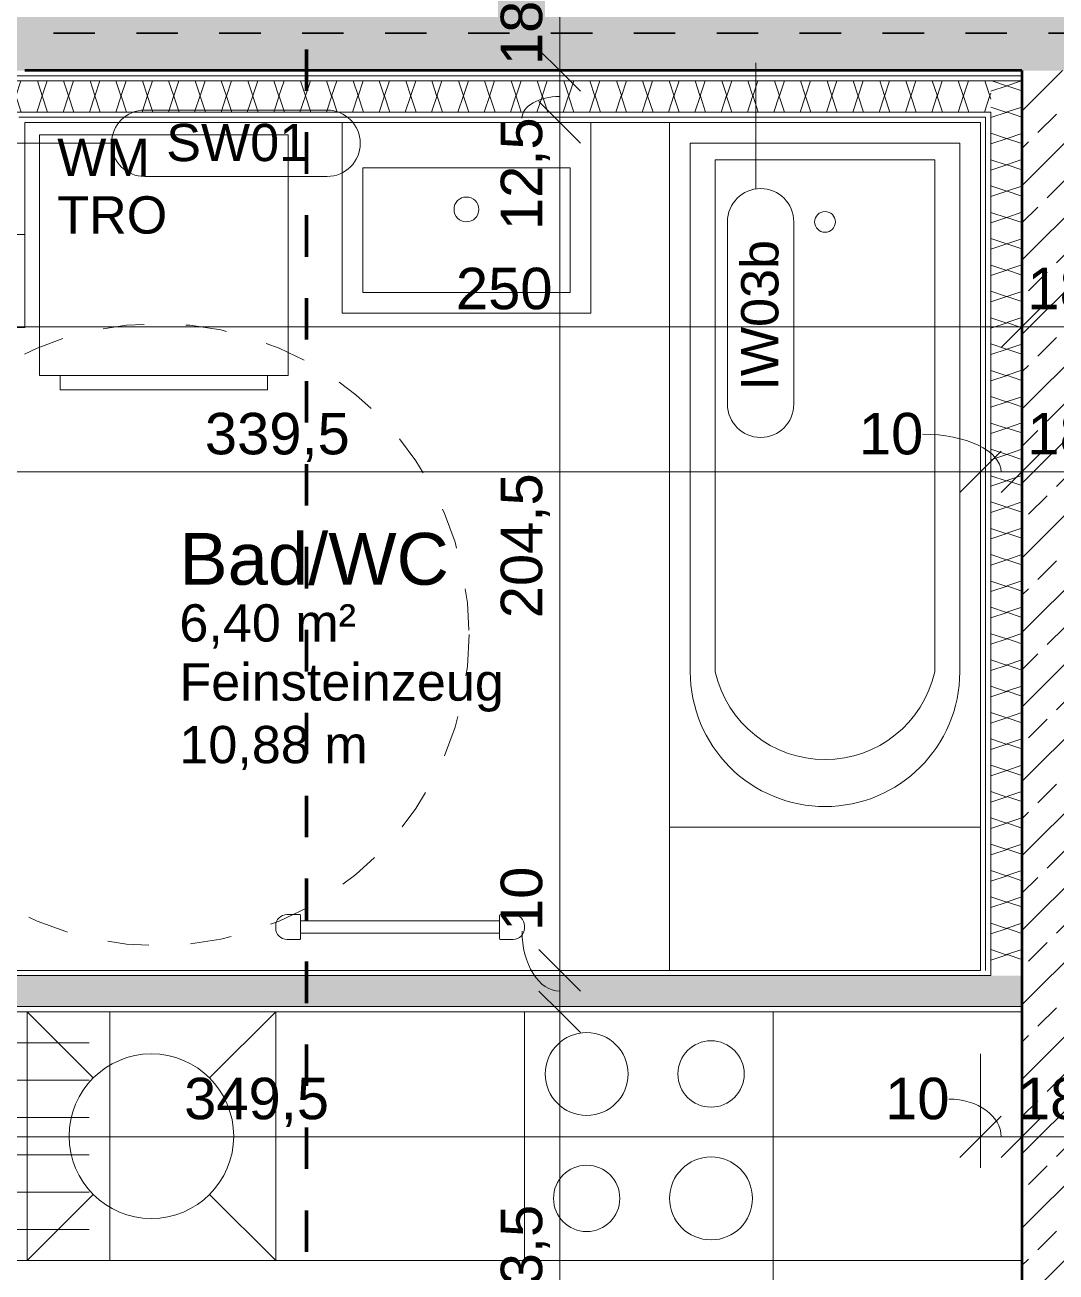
# Model space of a CAD drawing. Header units: metres. Extents: x 3.3 to 48.5, y 58.8 to 100.4.
# Drawn here: x 23.353 to 25.84, y 75.403 to 78.41 of the extents above; entities that cross this region are included whole.
import ezdxf

# ---------------------------------------------------------------- set-up
doc = ezdxf.new("R2010")
doc.units = ezdxf.units.M
for name, pattern in [('Achse', [0.009, 0.005, -0.002, 0, -0.002]), ('Strich Punkt Mittel', [0.015875, 0.00635, -0.004763, 0, -0.004763]), ('Verdeckt', [0.003, 0.002, -0.001])]:
    doc.linetypes.add(name, pattern=pattern)
for name, color, linetype, lineweight in [('A_2D', 7, 'Continuous', 13), ('A_Bemassung-50_', 4, 'Continuous', 9), ('A_Bemassung_', 4, 'Continuous', 9), ('A_Beschriftung_', 7, 'Continuous', 9), ('A_Decken', 8, 'Continuous', 13), ('A_Moebel', 6, 'Continuous', 13), ('A_Raeume_', 7, 'Continuous', 5), ('A_Raeume_Beschriftung_', 7, 'Continuous', 9), ('A_Raster_', 1, 'Continuous', 9), ('A_Sanitaer', 3, 'Continuous', 13), ('A_Waende', 7, 'Continuous', 13), ('G-ANNO-SYMB_', 111, 'Continuous', 9), ('M-EQPM', 50, 'Continuous', 5), ('Text', 130, 'Continuous', 9)]:
    doc.layers.add(name, color=color, linetype=linetype, lineweight=lineweight)
doc.styles.add('Arial_2', font='arial.ttf', dxfattribs={"height": 0.09})
doc.styles.add('Arial_3', font='arial.ttf', dxfattribs={"height": 0.125})
doc.styles.add('Arial_5', font='arial.ttf', dxfattribs={"height": 0.1})
doc.dimstyles.new('WGA-Bemaßung', dxfattribs={"dimscale": 0.3048, "dimtxt": 0.102026, "dimasz": 0.328084, "dimexe": 0.246063, "dimexo": 0.0625, "dimgap": 0.04101, "dimtad": 1, "dimdec": 1, "dimlfac": 100, "dimrnd": 0.5, "dimdsep": 46, "dimtxsty": 'Arial_5', "dimblk1": 'OBLIQUE', "dimblk2": 'OBLIQUE', "dimsah": 1, "dimcen": 0.09, "dimdle": 0.246063, "dimazin": 2, "dimtfac": 1, "dimtdec": 4, "dimtix": 1, "dimtmove": 0, "dimatfit": 3, "dimfxl": 0.656168, "dimfxlon": 1, "dimtvp": 1, "dimtolj": 1, "dimtzin": 0, "dimarcsym": 2})
doc.dimstyles.new('WGA-Bemaßung_1', dxfattribs={"dimscale": 0.3048, "dimtxt": 0.102026, "dimasz": 0.328084, "dimexe": 0.246063, "dimexo": 0.0625, "dimgap": 0.04101, "dimtad": 1, "dimdec": 1, "dimlfac": 100, "dimrnd": 0.5, "dimdsep": 46, "dimtxsty": 'Arial_5', "dimblk1": 'OBLIQUE', "dimblk2": 'OBLIQUE', "dimsah": 1, "dimcen": 0.09, "dimdle": 0.246063, "dimazin": 2, "dimtfac": 1, "dimtdec": 4, "dimtix": 1, "dimtmove": 1, "dimatfit": 3, "dimfxl": 0.656168, "dimfxlon": 1, "dimtvp": 1, "dimtolj": 1, "dimtzin": 0, "dimarcsym": 2})
doc.dimstyles.new('WGA-Bemaßung_2', dxfattribs={"dimscale": 0.3048, "dimtxt": 0.102026, "dimasz": 0.328084, "dimexe": 0.246063, "dimexo": 0.0625, "dimgap": 0.04101, "dimtad": 1, "dimdec": 1, "dimlfac": 100, "dimrnd": 0.5, "dimdsep": 46, "dimtxsty": 'Arial_5', "dimblk1": 'OBLIQUE', "dimblk2": 'OBLIQUE', "dimsah": 1, "dimcen": 0.09, "dimdle": 0.246063, "dimazin": 2, "dimtfac": 1, "dimtdec": 4, "dimtix": 1, "dimtmove": 2, "dimatfit": 3, "dimfxl": 0.656168, "dimfxlon": 1, "dimtvp": 1, "dimtolj": 1, "dimtzin": 0, "dimarcsym": 2})
doc.dimstyles.new('WGA-Bemaßung_3', dxfattribs={"dimscale": 0.3048, "dimtxt": 0.102026, "dimasz": 0.328084, "dimexe": 0.246063, "dimexo": 0.0625, "dimgap": 0.04101, "dimtad": 1, "dimdec": 1, "dimlfac": 100, "dimrnd": 0.5, "dimdsep": 46, "dimtxsty": 'Arial_5', "dimblk1": 'OBLIQUE', "dimblk2": 'OBLIQUE', "dimsah": 1, "dimcen": 0.09, "dimdle": 0.246063, "dimazin": 2, "dimtfac": 1, "dimtdec": 4, "dimtix": 1, "dimtmove": 0, "dimatfit": 3, "dimfxl": 0.656168, "dimfxlon": 1, "dimtvp": 1, "dimtolj": 1, "dimtzin": 0, "dimarcsym": 2})
pattern_1 = [(45, (0, 0), (-0.08980256, 0.08980256), []), (45, (0.0898, 0), (-0.08980256, 0.08980256), [0.0635, -0.03175])]

# ---------------------------------------------------------------- blocks, each defined once
blk = doc.blocks.new('Sani_Badewanne - 750x1700-11579709-263_PP_03DG_BT1')
at = {"layer": 'A_Sanitaer'}
for p, q in [((-0.375, 2.045), (-0.375, 1.7)), ((-0.375, 1.7), (-0.375, 2.045)), ((-0.375, 2.045), (0.375, 2.045)), ((0.375, 1.7), (0.375, 2.045)), ((0.375, 2.045), (0.375, 1.7)), ((0.375, 1.7), (-0.375, 1.7)), ((-0.375, 1.7), (0.375, 1.7)), ((0.375, 1.7), (-0.375, 1.7)), ((0.375, 0), (0.375, 1.7)), ((-0.325, 0.05), (-0.325, 1.325)), ((-0.265, 0.09), (-0.265, 1.325)), ((0.265, 1.325), (0.265, 0.09)), ((0.325, 1.325), (0.325, 0.05)), ((0.265, 0.09), (-0.265, 0.09)), ((0.325, 0.05), (-0.325, 0.05))]:
    blk.add_line(p, q, dxfattribs=at)
at = {"layer": 'A_Sanitaer', "lineweight": 5}
for p, q in [((0.375, 1.7), (-0.375, 1.7)), ((0.375, 1.7), (-0.375, 1.7)), ((0.375, 0), (0.375, 1.7)), ((0.375, 0), (0.375, 1.7))]:
    blk.add_line(p, q, dxfattribs=at)
at = {"layer": 'A_Sanitaer'}
blk.add_circle((0, 0.24), 0.025, dxfattribs=at)
for centre, radius, start, end in [((0, 1.325), 0.325, 90, 180), ((0, 1.325), 0.325, 360, 90), ((0, 1.265), 0.2717, 90, 167.2425), ((0, 1.265), 0.2717, 12.7575, 90)]:
    blk.add_arc(centre, radius, start, end, dxfattribs=at)
blk = doc.blocks.new('Sani_Waschmaschine - 600x600-V11-263_PP_03DG_BT1')
at = {"layer": 'A_Sanitaer'}
for p, q in [((0.5675, 0.5666), (-0.0325, 0.5666)), ((-0.0325, 0.5666), (-0.0325, -0.0134)), ((0.5675, -0.0134), (0.5675, 0.5666)), ((-0.0325, -0.0134), (0.5675, -0.0134)), ((0.0175, -0.0134), (0.0175, -0.0484)), ((0.5175, -0.0134), (0.0175, -0.0134)), ((0.0238, -0.0134), (0.0175, -0.0134)), ((0.0423, -0.0134), (0.0238, -0.0134)), ((0.0721, -0.0134), (0.0423, -0.0134)), ((0.1116, -0.0134), (0.0721, -0.0134)), ((0.159, -0.0134), (0.1116, -0.0134)), ((0.2119, -0.0134), (0.159, -0.0134)), ((0.2675, -0.0134), (0.2119, -0.0134)), ((0.3231, -0.0134), (0.2675, -0.0134)), ((0.376, -0.0134), (0.3231, -0.0134)), ((0.4234, -0.0134), (0.376, -0.0134)), ((0.463, -0.0134), (0.4234, -0.0134)), ((0.4928, -0.0134), (0.463, -0.0134)), ((0.5112, -0.0134), (0.4928, -0.0134)), ((0.5175, -0.0134), (0.5112, -0.0134)), ((0.5175, -0.0484), (0.5175, -0.0134)), ((0.0175, -0.0484), (0.5175, -0.0484)), ((0.0175, -0.0484), (0.0238, -0.0484)), ((0.0238, -0.0484), (0.0423, -0.0484)), ((0.0423, -0.0484), (0.0721, -0.0484)), ((0.0721, -0.0484), (0.1116, -0.0484)), ((0.1116, -0.0484), (0.159, -0.0484)), ((0.159, -0.0484), (0.2119, -0.0484)), ((0.2119, -0.0484), (0.2675, -0.0484)), ((0.2675, -0.0484), (0.3231, -0.0484)), ((0.3231, -0.0484), (0.376, -0.0484)), ((0.376, -0.0484), (0.4234, -0.0484)), ((0.4234, -0.0484), (0.463, -0.0484)), ((0.463, -0.0484), (0.4928, -0.0484)), ((0.4928, -0.0484), (0.5112, -0.0484)), ((0.5112, -0.0484), (0.5175, -0.0484))]:
    blk.add_line(p, q, dxfattribs=at)
blk = doc.blocks.new('Sani_Kueche_Zeile - Tiefe_600-7796910-263_PP_03DG_BT1')
at = {"layer": 'A_Sanitaer'}
for p, q in [((-1.2005, 0.5746), (-0.6055, 0.5746)), ((-1.2005, -0.0254), (-1.2005, 0.5746)), ((-0.6055, 0.5746), (0.1945, 0.5746)), ((0.1945, 0.5746), (0.4061, 0.5746)), ((1.1131, 0.5746), (1.1945, 0.5746)), ((1.1945, 0.5746), (1.7945, 0.5746)), ((1.7945, 0.5746), (1.8201, 0.5746)), ((-0.6055, -0.0254), (-1.2005, -0.0254)), ((0.1945, -0.0254), (-0.6055, -0.0254)), ((1.1945, -0.0254), (0.1945, -0.0254)), ((1.7945, -0.0254), (1.1945, -0.0254)), ((2.3945, -0.0254), (1.7945, -0.0254))]:
    blk.add_line(p, q, dxfattribs=at)
blk = doc.blocks.new('Sani_Kueche_Zeile - Tiefe_600-V29-263_PP_03DG_BT1')
at = {"layer": 'A_Sanitaer'}
for p, q in [((-1.2005, 0.0254), (-1.2005, -0.5746)), ((0.132, -0.5746), (0.132, 0.0254)), ((-1.2005, -0.5746), (-0.468, -0.5746)), ((-0.468, -0.5746), (0.132, -0.5746))]:
    blk.add_line(p, q, dxfattribs=at)
blk = doc.blocks.new('Sani_Waschtisch_Wandbasiert_eckig_einzel - 600 x 460-11376592-263_PP_03DG_BT1')
at = {"layer": 'A_Sanitaer', "lineweight": 5}
for p, q in [((0.4226, 0.5225), (-0.1774, 0.5225)), ((-0.1774, 0.5225), (-0.1774, 0.0625)), ((-0.1774, 0.0625), (-0.1774, 0.5225)), ((-0.1774, 0.5225), (0.4226, 0.5225)), ((0.4226, 0.0625), (0.4226, 0.5225)), ((0.4226, 0.5225), (0.4226, 0.0625)), ((-0.1274, 0.1725), (-0.1274, 0.4725)), ((-0.1274, 0.4725), (0.3726, 0.4725)), ((0.3726, 0.4725), (0.3726, 0.1725)), ((0.3726, 0.1725), (-0.1274, 0.1725))]:
    blk.add_line(p, q, dxfattribs=at)
blk.add_circle((0.1226, 0.2725), 0.03, dxfattribs=at)
blk = doc.blocks.new('MSys_Kueche_Herd - 600-V42-263_PP_03DG_BT1')
at = {"layer": 'A_Moebel'}
for p, q in [((-1.2005, 0.5746), (-0.6005, 0.5746)), ((-1.2005, -0.0254), (-1.2005, 0.5746)), ((-1.2005, 0.5746), (-0.6005, 0.5746)), ((-1.2005, -0.0254), (-1.2005, 0.5746)), ((-0.6005, 0.5746), (-0.6005, -0.0254)), ((-0.6005, 0.5746), (-0.6005, -0.0254))]:
    blk.add_line(p, q, dxfattribs=at)
for centre, radius in [((-1.0505, 0.4246), 0.1), ((-0.7505, 0.4246), 0.08), ((-0.7505, 0.1246), 0.1), ((-1.0505, 0.1246), 0.08)]:
    blk.add_circle(centre, radius, dxfattribs=at)
blk = doc.blocks.new('MSys_Kueche_Geschirrspueler - 600-5681845-263_PP_03DG_BT1')
at = {"layer": 'A_Moebel'}
for p, q in [((-1.0409, -0.1342), (-1.2005, 0.0254)), ((-0.6005, 0.0254), (-1.2005, 0.0254)), ((-1.2005, 0.0254), (-1.2005, -0.5746)), ((-0.6005, 0.0254), (-0.7601, -0.1342)), ((-0.6005, -0.5746), (-0.6005, 0.0254)), ((-1.0409, -0.415), (-1.2005, -0.5746)), ((-0.6005, -0.5746), (-0.7601, -0.415))]:
    blk.add_line(p, q, dxfattribs=at)
blk.add_circle((-0.9005, -0.2746), 0.1985, dxfattribs=at)
blk = doc.blocks.new('MSys_Kueche_Spuele - 80cm-5682282-263_PP_03DG_BT1')
at = {"layer": 'A_Moebel'}
for p, q in [((-1.2005, 0.5746), (-0.4005, 0.5746)), ((-1.2005, -0.0254), (-1.2005, 0.5746)), ((-1.2005, -0.0254), (-1.2005, 0.5746)), ((-0.4005, 0.5746), (-0.4005, -0.0254)), ((-0.9005, 0.4996), (-1.1505, 0.4996)), ((-0.8505, 0.4996), (-0.4505, 0.4996)), ((-0.8505, 0.0496), (-0.8505, 0.4996)), ((-0.4505, 0.4996), (-0.4505, 0.0496)), ((-0.9005, 0.4096), (-1.1505, 0.4096)), ((-0.9005, 0.3196), (-1.1505, 0.3196)), ((-0.9005, 0.2296), (-1.1505, 0.2296)), ((-0.9005, 0.1396), (-1.1505, 0.1396)), ((-0.9005, 0.0496), (-1.1505, 0.0496)), ((-0.4505, 0.0496), (-0.8505, 0.0496))]:
    blk.add_line(p, q, dxfattribs=at)
blk.add_circle((-0.6505, 0.0996), 0.025, dxfattribs=at)
blk = doc.blocks.new('HLS_Heizkörper Bad - 60x120-V56-263_PP_03DG_BT1')
at = {"layer": 'M-EQPM'}
for p, q in [((-0.242, -0.05), (-0.273, -0.05)), ((-0.24, -0.108), (-0.24, -0.052)), ((0.24, -0.052), (0.24, -0.108)), ((0.273, -0.05), (0.242, -0.05)), ((-0.3, -0.077), (-0.3, -0.083)), ((0.24, -0.065), (-0.24, -0.065)), ((0.3, -0.083), (0.3, -0.077)), ((-0.273, -0.11), (-0.242, -0.11)), ((-0.24, -0.095), (0.24, -0.095)), ((0.242, -0.11), (0.273, -0.11))]:
    blk.add_line(p, q, dxfattribs=at)
for centre, radius, start, end in [((-0.273, -0.077), 0.027, 90, 180), ((-0.242, -0.052), 0.00198, 360, 90), ((-0.242, -0.052), 0.00198, 45, 75), ((0.242, -0.052), 0.002, 90, 180), ((0.273, -0.077), 0.027, 360, 90), ((-0.273, -0.083), 0.027, 180, 270), ((0.273, -0.083), 0.027, 270, 360), ((-0.242, -0.108), 0.002, 270, 360), ((-0.242, -0.108), 0.002, 270, 350.3598), ((0.242, -0.108), 0.00198, 180, 270), ((0.242, -0.108), 0.00198, 189.197, 270)]:
    blk.add_arc(centre, radius, start, end, dxfattribs=at)
blk = doc.blocks.new('DIMBLOCK125-263_PP_03DG_BT1')
at = {"layer": 'A_Bemassung-50_', "transparency": 16777216}
for p, q in [((22.1627, 75.7291), (22.1627, 75.9291)), ((25.6577, 75.7291), (25.6577, 75.9291)), ((22.1627, 75.7291), (25.6577, 75.7291)), ((22.1627, 75.7291), (22.1627, 75.6541)), ((25.6577, 75.7291), (25.6577, 75.6541))]:
    blk.add_line(p, q, dxfattribs=at)
at = {"layer": 'A_Bemassung-50_', "lineweight": 35, "transparency": 16777216}
for p, q in [((22.1627, 75.7291), (22.2127, 75.7791)), ((25.6577, 75.7291), (25.7077, 75.7791)), ((22.1627, 75.7291), (22.1127, 75.6791)), ((25.6577, 75.7291), (25.6077, 75.6791))]:
    blk.add_line(p, q, dxfattribs=at)
at = {"layer": 'A_Bemassung-50_', "color": 0, "transparency": 16777216, "insert": (23.7367, 75.8714), "char_height": 0.1, "width": 0.416266, "attachment_point": 1, "line_spacing_factor": 0.941778, "style": 'Arial_5'}
blk.add_mtext('349,5', dxfattribs=at)
blk = doc.blocks.new('_Oblique')
at = {"color": 0, "linetype": 'ByBlock', "lineweight": -2}
blk.add_line((-0.5, -0.5), (0.5, 0.5), dxfattribs=at)
blk = doc.blocks.new('DIMBLOCK126-263_PP_03DG_BT1')
at = {"layer": 'A_Bemassung-50_', "transparency": 16777216}
for p, q in [((25.6577, 75.7291), (25.6577, 75.9291)), ((25.7577, 75.7291), (25.7577, 75.9291)), ((25.6577, 75.7291), (25.7577, 75.7291)), ((25.6577, 75.7291), (25.6577, 75.6541)), ((25.7577, 75.7291), (25.7577, 75.6541))]:
    blk.add_line(p, q, dxfattribs=at)
at = {"layer": 'A_Bemassung-50_', "lineweight": 35, "transparency": 16777216}
for p, q in [((25.6577, 75.7291), (25.7077, 75.7791)), ((25.7577, 75.7291), (25.8077, 75.7791)), ((25.6577, 75.7291), (25.6077, 75.6791)), ((25.7577, 75.7291), (25.7077, 75.6791))]:
    blk.add_line(p, q, dxfattribs=at)
at = {"layer": 'A_Bemassung-50_', "transparency": 16777216}
blk.add_ellipse((25.5815, 75.7291), major_axis=(0.1262, 0), ratio=0.720831, start_param=0, end_param=1.570796, dxfattribs=at)
at = {"layer": 'A_Bemassung-50_', "color": 0, "transparency": 16777216, "insert": (25.4276, 75.8714), "char_height": 0.1, "width": 0.184588, "attachment_point": 1, "line_spacing_factor": 0.941778, "style": 'Arial_5'}
blk.add_mtext('10', dxfattribs=at)
blk = doc.blocks.new('DIMBLOCK127-263_PP_03DG_BT1')
at = {"layer": 'A_Bemassung-50_', "transparency": 16777216}
for p, q in [((25.7577, 75.7291), (25.7577, 75.9291)), ((25.9377, 75.7291), (25.9377, 75.9291)), ((25.7577, 75.7291), (25.9377, 75.7291)), ((25.7577, 75.7291), (25.7577, 75.6541)), ((25.9377, 75.7291), (25.9377, 75.6541))]:
    blk.add_line(p, q, dxfattribs=at)
at = {"layer": 'A_Bemassung-50_', "lineweight": 35, "transparency": 16777216}
for p, q in [((25.7577, 75.7291), (25.8077, 75.7791)), ((25.9377, 75.7291), (25.9877, 75.7791)), ((25.7577, 75.7291), (25.7077, 75.6791)), ((25.9377, 75.7291), (25.8877, 75.6791))]:
    blk.add_line(p, q, dxfattribs=at)
at = {"layer": 'A_Bemassung-50_', "color": 0, "transparency": 16777216, "insert": (25.7478, 75.8714), "char_height": 0.1, "width": 0.184588, "attachment_point": 1, "line_spacing_factor": 0.941778, "style": 'Arial_5'}
blk.add_mtext('18', dxfattribs=at)
blk = doc.blocks.new('BS_Wand_Lollipop - links_unten-2026911-263_PP_03DG_BT1')
at = {"layer": 'A_Beschriftung_'}
for p, q in [((-0.00467, 0.001367), (-0.01347, 0.001367)), ((-0.003087, 0), (0.003, 0)), ((-0.00467, -0.001833), (-0.01347, -0.001833))]:
    blk.add_line(p, q, dxfattribs=at)
for centre, start, end in [((-0.01347, -0.000233), 90, 270), ((-0.00467, -0.000233), 270, 90)]:
    blk.add_arc(centre, 0.0016, start, end, dxfattribs=at)
blk = doc.blocks.new('BS_Wand_Lollipop - rechts_oben-2026913-263_PP_03DG_BT1')
at = {"layer": 'A_Beschriftung_'}
for p, q in [((0.0046, 0.0016), (0.0134, 0.0016)), ((-0.003, 0), (0.003, 0)), ((0.0046, -0.0016), (0.0134, -0.0016))]:
    blk.add_line(p, q, dxfattribs=at)
for centre, start, end in [((0.0046, 0), 90, 270), ((0.0134, 0), 270, 90)]:
    blk.add_arc(centre, 0.0016, start, end, dxfattribs=at)
blk = doc.blocks.new('DIMBLOCK474-263_PP_03DG_BT1')
at = {"layer": 'A_Bemassung-50_', "lineweight": 35, "transparency": 16777216}
for p, q in [((24.6427, 78.4805), (24.5927, 78.5305)), ((24.6427, 78.4805), (24.6927, 78.4305)), ((24.6427, 78.3005), (24.5927, 78.3505)), ((24.6427, 78.3005), (24.6927, 78.2505))]:
    blk.add_line(p, q, dxfattribs=at)
at = {"layer": 'A_Bemassung-50_', "transparency": 16777216}
for p, q in [((24.6427, 78.4805), (24.5677, 78.4805)), ((24.6427, 78.4805), (24.6427, 78.3005)), ((24.6427, 78.4805), (24.8427, 78.4805)), ((24.6427, 78.3005), (24.5677, 78.3005)), ((24.6427, 78.3005), (24.8427, 78.3005))]:
    blk.add_line(p, q, dxfattribs=at)
at = {"layer": 'A_Bemassung-50_', "color": 0, "transparency": 16777216, "insert": (24.5004, 78.3136), "char_height": 0.1, "width": 0.184588, "attachment_point": 1, "rotation": 90, "line_spacing_factor": 0.941778, "style": 'Arial_5'}
blk.add_mtext('18', dxfattribs=at)
blk = doc.blocks.new('DIMBLOCK475-263_PP_03DG_BT1')
at = {"layer": 'A_Bemassung-50_', "lineweight": 35, "transparency": 16777216}
for p, q in [((24.6427, 78.3005), (24.5927, 78.3505)), ((24.6427, 78.3005), (24.6927, 78.2505)), ((24.6427, 78.1755), (24.5927, 78.2255)), ((24.6427, 78.1755), (24.6927, 78.1255))]:
    blk.add_line(p, q, dxfattribs=at)
at = {"layer": 'A_Bemassung-50_', "transparency": 16777216}
for p, q in [((24.6427, 78.3005), (24.5677, 78.3005)), ((24.6427, 78.3005), (24.6427, 78.1755)), ((24.6427, 78.3005), (24.8427, 78.3005)), ((24.6427, 78.1755), (24.5677, 78.1755)), ((24.6427, 78.1755), (24.8427, 78.1755))]:
    blk.add_line(p, q, dxfattribs=at)
blk.add_ellipse((24.6427, 78.1857), major_axis=(0.091, 0), ratio=0.574947, start_param=1.570796, end_param=3.141593, dxfattribs=at)
at = {"layer": 'A_Bemassung-50_', "color": 0, "transparency": 16777216, "insert": (24.5004, 77.9157), "char_height": 0.1, "width": 0.323972, "attachment_point": 1, "rotation": 90, "line_spacing_factor": 0.941778, "style": 'Arial_5'}
blk.add_mtext('12,5', dxfattribs=at)
blk = doc.blocks.new('DIMBLOCK476-263_PP_03DG_BT1')
at = {"layer": 'A_Bemassung-50_', "lineweight": 35, "transparency": 16777216}
for p, q in [((24.6427, 78.1755), (24.5927, 78.2255)), ((24.6427, 78.1755), (24.6927, 78.1255)), ((24.6427, 76.1305), (24.5927, 76.1805)), ((24.6427, 76.1305), (24.6927, 76.0805))]:
    blk.add_line(p, q, dxfattribs=at)
at = {"layer": 'A_Bemassung-50_', "transparency": 16777216}
for p, q in [((24.6427, 78.1755), (24.5677, 78.1755)), ((24.6427, 78.1755), (24.6427, 76.1305)), ((24.6427, 78.1755), (24.8427, 78.1755)), ((24.6427, 76.1305), (24.5677, 76.1305)), ((24.6427, 76.1305), (24.8427, 76.1305))]:
    blk.add_line(p, q, dxfattribs=at)
at = {"layer": 'A_Bemassung-50_', "color": 0, "transparency": 16777216, "insert": (24.5004, 76.9796), "char_height": 0.1, "width": 0.416266, "attachment_point": 1, "rotation": 90, "line_spacing_factor": 0.941778, "style": 'Arial_5'}
blk.add_mtext('204,5', dxfattribs=at)
blk = doc.blocks.new('DIMBLOCK477-263_PP_03DG_BT1')
at = {"layer": 'A_Bemassung-50_', "lineweight": 35, "transparency": 16777216}
for p, q in [((24.6427, 76.1305), (24.5927, 76.1805)), ((24.6427, 76.1305), (24.6927, 76.0805)), ((24.6427, 76.0305), (24.5927, 76.0805)), ((24.6427, 76.0305), (24.6927, 75.9805))]:
    blk.add_line(p, q, dxfattribs=at)
at = {"layer": 'A_Bemassung-50_', "transparency": 16777216}
for p, q in [((24.6427, 76.1305), (24.5677, 76.1305)), ((24.6427, 76.1305), (24.6427, 76.0305)), ((24.6427, 76.1305), (24.8427, 76.1305)), ((24.6427, 76.0305), (24.5677, 76.0305)), ((24.6427, 76.0305), (24.8427, 76.0305))]:
    blk.add_line(p, q, dxfattribs=at)
blk.add_ellipse((24.6427, 76.2252), major_axis=(0, 0.1447), ratio=0.628573, start_param=1.570796, end_param=3.141593, dxfattribs=at)
at = {"layer": 'A_Bemassung-50_', "color": 0, "transparency": 16777216, "insert": (24.5004, 76.2252), "char_height": 0.1, "width": 0.184588, "attachment_point": 1, "rotation": 90, "line_spacing_factor": 0.941778, "style": 'Arial_5'}
blk.add_mtext('10', dxfattribs=at)
blk = doc.blocks.new('DIMBLOCK478-263_PP_03DG_BT1')
at = {"layer": 'A_Bemassung-50_', "lineweight": 35, "transparency": 16777216}
for p, q in [((24.6427, 76.0305), (24.5927, 76.0805)), ((24.6427, 76.0305), (24.6927, 75.9805)), ((24.6427, 74.098), (24.5927, 74.148)), ((24.6427, 74.098), (24.6927, 74.048))]:
    blk.add_line(p, q, dxfattribs=at)
at = {"layer": 'A_Bemassung-50_', "transparency": 16777216}
for p, q in [((24.6427, 76.0305), (24.5677, 76.0305)), ((24.6427, 76.0305), (24.6427, 74.023)), ((24.6427, 76.0305), (24.8427, 76.0305)), ((24.6427, 74.098), (24.5677, 74.098)), ((24.6427, 74.098), (24.8427, 74.098))]:
    blk.add_line(p, q, dxfattribs=at)
at = {"layer": 'A_Bemassung-50_', "color": 0, "transparency": 16777216, "insert": (24.5004, 75.2155), "char_height": 0.1, "width": 0.416266, "attachment_point": 1, "rotation": 90, "line_spacing_factor": 0.941778, "style": 'Arial_5'}
blk.add_mtext('193,5', dxfattribs=at)
blk = doc.blocks.new('DIMBLOCK487-263_PP_03DG_BT1')
at = {"layer": 'A_Bemassung-50_', "transparency": 16777216}
for p, q in [((22.2627, 77.3326), (22.2627, 77.5326)), ((25.6577, 77.3326), (25.6577, 77.5326)), ((22.2627, 77.3326), (25.6577, 77.3326)), ((22.2627, 77.3326), (22.2627, 77.2576)), ((25.6577, 77.3326), (25.6577, 77.2576))]:
    blk.add_line(p, q, dxfattribs=at)
at = {"layer": 'A_Bemassung-50_', "lineweight": 35, "transparency": 16777216}
for p, q in [((22.2627, 77.3326), (22.3127, 77.3826)), ((25.6577, 77.3326), (25.7077, 77.3826)), ((22.2627, 77.3326), (22.2127, 77.2826)), ((25.6577, 77.3326), (25.6077, 77.2826))]:
    blk.add_line(p, q, dxfattribs=at)
at = {"layer": 'A_Bemassung-50_', "color": 0, "transparency": 16777216, "insert": (23.7867, 77.4749), "char_height": 0.1, "width": 0.416266, "attachment_point": 1, "line_spacing_factor": 0.941778, "style": 'Arial_5'}
blk.add_mtext('339,5', dxfattribs=at)
blk = doc.blocks.new('DIMBLOCK488-263_PP_03DG_BT1')
at = {"layer": 'A_Bemassung-50_', "transparency": 16777216}
for p, q in [((25.6577, 77.3326), (25.6577, 77.5326)), ((25.7577, 77.3326), (25.7577, 77.5326)), ((25.6577, 77.3326), (25.7577, 77.3326)), ((25.6577, 77.3326), (25.6577, 77.2576)), ((25.7577, 77.3326), (25.7577, 77.2576))]:
    blk.add_line(p, q, dxfattribs=at)
at = {"layer": 'A_Bemassung-50_', "lineweight": 35, "transparency": 16777216}
for p, q in [((25.6577, 77.3326), (25.7077, 77.3826)), ((25.7577, 77.3326), (25.8077, 77.3826)), ((25.6577, 77.3326), (25.6077, 77.2826)), ((25.7577, 77.3326), (25.7077, 77.2826))]:
    blk.add_line(p, q, dxfattribs=at)
at = {"layer": 'A_Bemassung-50_', "transparency": 16777216}
blk.add_ellipse((25.5182, 77.3326), major_axis=(0.1894, 0), ratio=0.480276, start_param=0, end_param=1.570796, dxfattribs=at)
at = {"layer": 'A_Bemassung-50_', "color": 0, "transparency": 16777216, "insert": (25.3644, 77.4749), "char_height": 0.1, "width": 0.184588, "attachment_point": 1, "line_spacing_factor": 0.941778, "style": 'Arial_5'}
blk.add_mtext('10', dxfattribs=at)
blk = doc.blocks.new('DIMBLOCK489-263_PP_03DG_BT1')
at = {"layer": 'A_Bemassung-50_', "transparency": 16777216}
for p, q in [((25.7577, 77.3326), (25.7577, 77.5326)), ((25.9377, 77.3326), (25.9377, 77.5326)), ((25.7577, 77.3326), (25.9377, 77.3326)), ((25.7577, 77.3326), (25.7577, 77.2576)), ((25.9377, 77.3326), (25.9377, 77.2576))]:
    blk.add_line(p, q, dxfattribs=at)
at = {"layer": 'A_Bemassung-50_', "lineweight": 35, "transparency": 16777216}
for p, q in [((25.7577, 77.3326), (25.8077, 77.3826)), ((25.9377, 77.3326), (25.9877, 77.3826)), ((25.7577, 77.3326), (25.7077, 77.2826)), ((25.9377, 77.3326), (25.8877, 77.2826))]:
    blk.add_line(p, q, dxfattribs=at)
at = {"layer": 'A_Bemassung-50_', "color": 0, "transparency": 16777216, "insert": (25.7708, 77.4749), "char_height": 0.1, "width": 0.184588, "attachment_point": 1, "line_spacing_factor": 0.941778, "style": 'Arial_5'}
blk.add_mtext('18', dxfattribs=at)
blk = doc.blocks.new('DIMBLOCK509-263_PP_03DG_BT1')
at = {"layer": 'A_Bemassung-50_', "transparency": 16777216}
for p, q in [((23.2577, 77.6826), (23.2577, 77.8826)), ((25.7577, 77.6826), (25.7577, 77.8826)), ((23.2577, 77.6826), (25.7577, 77.6826)), ((23.2577, 77.6826), (23.2577, 77.6076)), ((25.7577, 77.6826), (25.7577, 77.6076))]:
    blk.add_line(p, q, dxfattribs=at)
at = {"layer": 'A_Bemassung-50_', "lineweight": 35, "transparency": 16777216}
for p, q in [((23.2577, 77.6826), (23.3077, 77.7326)), ((25.7577, 77.6826), (25.8077, 77.7326)), ((23.2577, 77.6826), (23.2077, 77.6326)), ((25.7577, 77.6826), (25.7077, 77.6326))]:
    blk.add_line(p, q, dxfattribs=at)
at = {"layer": 'A_Bemassung-50_', "color": 0, "transparency": 16777216, "insert": (24.3923, 77.8249), "char_height": 0.1, "width": 0.276883, "attachment_point": 1, "line_spacing_factor": 0.941778, "style": 'Arial_5'}
blk.add_mtext('250', dxfattribs=at)
blk = doc.blocks.new('DIMBLOCK510-263_PP_03DG_BT1')
at = {"layer": 'A_Bemassung-50_', "transparency": 16777216}
for p, q in [((25.7577, 77.6826), (25.7577, 77.8826)), ((25.9377, 77.6826), (25.9377, 77.8826)), ((25.7577, 77.6826), (25.9377, 77.6826)), ((25.7577, 77.6826), (25.7577, 77.6076)), ((25.9377, 77.6826), (25.9377, 77.6076))]:
    blk.add_line(p, q, dxfattribs=at)
at = {"layer": 'A_Bemassung-50_', "lineweight": 35, "transparency": 16777216}
for p, q in [((25.7577, 77.6826), (25.8077, 77.7326)), ((25.9377, 77.6826), (25.9877, 77.7326)), ((25.7577, 77.6826), (25.7077, 77.6326)), ((25.9377, 77.6826), (25.8877, 77.6326))]:
    blk.add_line(p, q, dxfattribs=at)
at = {"layer": 'A_Bemassung-50_', "color": 0, "transparency": 16777216, "insert": (25.7708, 77.8249), "char_height": 0.1, "width": 0.184588, "attachment_point": 1, "line_spacing_factor": 0.941778, "style": 'Arial_5'}
blk.add_mtext('18', dxfattribs=at)

msp = doc.modelspace()

# ---------------------------------------------------------------- hatches: boundary and pattern name
at = {"layer": 'A_Waende', "lineweight": 5}
h = msp.add_hatch(dxfattribs=at)
h.set_pattern_fill('FP_4', color=250, style=0, pattern_type=2)
h.set_pattern_definition(pattern_1)
h.paths.add_polyline_path([(30.1509, 78.3005), (30.1877, 78.3005), (30.1877, 78.4805), (22.0727, 78.4805), (22.0727, 78.3005), (30.1359, 78.3005)])
h.paths.add_polyline_path([(16.5927, 78.3005), (21.0527, 78.3005), (21.0527, 78.4805), (15.0327, 78.4805), (15.0327, 78.3005), (16.5777, 78.3005)])
h.paths.add_polyline_path([(38.8302, 78.3005), (39.0827, 78.3005), (39.0827, 78.4805), (31.2077, 78.4805), (31.2077, 78.3005), (38.8152, 78.3005)])
h = msp.add_hatch(dxfattribs=at)
h.set_pattern_fill('FP_4', color=250, style=0, pattern_type=2)
h.set_pattern_definition(pattern_1)
h.paths.add_polyline_path([(25.7577, 74.098), (25.9377, 74.098), (25.9377, 78.3005), (25.7577, 78.3005), (25.7577, 74.4212)])
h = msp.add_hatch(dxfattribs=at)
h.set_pattern_fill('FP_58', color=250, angle=45, style=0, pattern_type=2)
h.set_pattern_definition([(45, (24.504786, 78.1756), (0.1270034, 0.254), [0.02245, -0.15715]), (45, (24.55216, 78.28662), (0.1270034, 0.254), [0.02245, -0.15715]), (45, (24.568425, 78.1756), (0.1270034, 0.254), [0.02245, -0.15715]), (45, (24.6158, 78.28662), (0.1270034, 0.254), [0.02245, -0.15715]), (71.565, (24.52105, 78.191868), (0.1270007, 0.5079977), [0.0502, -0.35141]), (71.565, (24.537312, 78.239244), (0.1270007, 0.5079977), [0.0502, -0.35141]), (71.565, (24.58469, 78.191868), (0.1270007, 0.5079977), [0.0502, -0.35141]), (71.565, (24.600245, 78.238537), (0.1270007, 0.5079977), [0.0502, -0.35141]), (135, (24.52105, 78.28662), (0.1270034, -0.254), [0.02245, -0.15715]), (135, (24.568425, 78.1756), (0.1270034, -0.254), [0.02245, -0.15715]), (135, (24.58469, 78.28662), (0.1270034, -0.254), [0.02245, -0.15715]), (135, (24.632065, 78.1756), (0.1270034, -0.254), [0.02245, -0.15715]), (108.435, (24.537312, 78.239244), (0.1270007, -0.5079977), [0.0502, -0.35141]), (108.435, (24.55287, 78.19116), (0.1270007, -0.5079977), [0.0502, -0.35141]), (108.435, (24.600245, 78.238537), (0.1270007, -0.5079977), [0.0502, -0.35141]), (108.435, (24.61651, 78.19116), (0.1270007, -0.5079977), [0.0502, -0.35141])])
h.paths.add_polyline_path([(25.6577, 78.2005), (25.6827, 78.2005), (25.6827, 78.2755), (23.3077, 78.2755), (23.3077, 78.2005), (24.9077, 78.2005)])
h = msp.add_hatch(dxfattribs=at)
h.set_pattern_fill('FP_44', color=250, angle=-135, style=0, pattern_type=2)
h.set_pattern_definition([(315, (25.65737, 77.21535), (0.254, -0.1270034), [0.02245, -0.15715]), (315, (25.768385, 77.16798), (0.254, -0.1270034), [0.02245, -0.15715]), (315, (25.65737, 77.15171), (0.254, -0.1270034), [0.02245, -0.15715]), (315, (25.768385, 77.10434), (0.254, -0.1270034), [0.02245, -0.15715]), (341.565, (25.673633, 77.19909), (0.5079977, -0.1270007), [0.0502, -0.35141]), (341.565, (25.72101, 77.18424), (0.5079977, -0.1270007), [0.0502, -0.35141]), (341.565, (25.672926, 77.136157), (0.5079977, -0.1270007), [0.0502, -0.35141]), (341.565, (25.72101, 77.1206), (0.5079977, -0.1270007), [0.0502, -0.35141]), (45, (25.76909, 77.1998), (-0.254, -0.1270034), [0.02245, -0.15715]), (45, (25.65737, 77.15171), (-0.254, -0.1270034), [0.02245, -0.15715]), (45, (25.76909, 77.13616), (-0.254, -0.1270034), [0.02245, -0.15715]), (45, (25.65808, 77.08878), (-0.254, -0.1270034), [0.02245, -0.15715]), (18.435, (25.72101, 77.18424), (-0.5079977, -0.1270007), [0.0502, -0.35141]), (18.435, (25.673633, 77.167977), (-0.5079977, -0.1270007), [0.0502, -0.35141]), (18.435, (25.72101, 77.1206), (-0.5079977, -0.1270007), [0.0502, -0.35141]), (18.435, (25.673633, 77.104338), (-0.5079977, -0.1270007), [0.0502, -0.35141])])
h.paths.add_polyline_path([(25.7312, 76.118), (25.7577, 76.118), (25.7577, 78.2755), (25.6827, 78.2755), (25.6827, 76.118)])
h = msp.add_hatch(dxfattribs=at)
h.set_pattern_fill('FP_45', color=250, angle=45, style=0, pattern_type=2)
h.set_pattern_definition([(45, (24.00981, 76.03024), (0.1270034, 0.254), [0.02245, -0.15715]), (45, (24.05789, 76.141965), (0.1270034, 0.254), [0.02245, -0.15715]), (45, (24.07345, 76.03024), (0.1270034, 0.254), [0.02245, -0.15715]), (45, (24.12153, 76.141965), (0.1270034, 0.254), [0.02245, -0.15715]), (71.565, (24.026074, 76.046506), (0.1270007, 0.5079977), [0.0502, -0.35141]), (71.565, (24.042338, 76.093882), (0.1270007, 0.5079977), [0.0502, -0.35141]), (71.565, (24.089714, 76.046506), (0.1270007, 0.5079977), [0.0502, -0.35141]), (71.565, (24.105977, 76.093882), (0.1270007, 0.5079977), [0.0502, -0.35141]), (135, (24.02607, 76.14126), (0.1270034, -0.254), [0.02245, -0.15715]), (135, (24.07345, 76.03024), (0.1270034, -0.254), [0.02245, -0.15715]), (135, (24.08971, 76.14126), (0.1270034, -0.254), [0.02245, -0.15715]), (135, (24.13709, 76.03024), (0.1270034, -0.254), [0.02245, -0.15715]), (108.435, (24.042338, 76.093882), (0.1270007, -0.5079977), [0.0502, -0.35141]), (108.435, (24.057894, 76.0458), (0.1270007, -0.5079977), [0.0502, -0.35141]), (108.435, (24.105977, 76.093882), (0.1270007, -0.5079977), [0.0502, -0.35141]), (108.435, (24.120827, 76.046506), (0.1270007, -0.50799766), [0.0502, -0.35141])])
h.paths.add_polyline_path([(25.1832, 76.043), (25.7577, 76.043), (25.7577, 76.118), (22.2502, 76.118), (22.2502, 76.043), (25.1577, 76.043)])

# ---------------------------------------------------------------- linework, layer by layer
at = {"layer": 'A_2D', "linetype": 'Verdeckt', "lineweight": 5}
msp.add_circle((23.674, 76.9401), 0.75, dxfattribs=at)
at = {"layer": 'A_Decken'}
for p, q in [((25.6577, 78.1755), (23.7692, 78.1755)), ((25.6577, 76.1305), (25.6577, 77.0182)), ((24.8297, 76.1305), (25.6577, 76.1305))]:
    msp.add_line(p, q, dxfattribs=at)
at = {"layer": 'A_Raeume_', "flags": 128}
for points in [[(23.3527, 78.1755), (23.3527, 77.6805), (23.3052, 77.6805), (22.2627, 77.6805), (22.2627, 76.1683), (22.2627, 76.1305), (22.3054, 76.1305), (25.6577, 76.1305), (25.6577, 78.1755)], [(22.1677, 74.098), (25.7577, 74.098), (25.7577, 76.0305), (25.7077, 76.0305), (22.1677, 76.0305)]]:
    msp.add_lwpolyline(points, close=True, dxfattribs=at)
at = {"layer": 'A_Raster_', "linetype": 'Strich Punkt Mittel', "lineweight": 35}
msp.add_line((48.1215, 78.3905), (3.8074, 78.3905), dxfattribs=at)
at = {"layer": 'A_Waende', "color": 10, "lineweight": 50}
for q in [(23.3527, 78.3005), (25.7577, 74.098)]:
    msp.add_line((25.7577, 78.3005), q, dxfattribs=at)
at = {"layer": 'A_Waende', "lineweight": 18}
for p, q in [((25.7577, 78.288), (23.2577, 78.288)), ((25.6702, 78.188), (23.3377, 78.188)), ((25.6702, 76.1305), (25.6702, 78.188))]:
    msp.add_line(p, q, dxfattribs=at)
at = {"layer": 'A_Waende'}
for p, q in [((23.2577, 78.2755), (25.7577, 78.2755)), ((25.6827, 78.2005), (23.3077, 78.2005)), ((25.6827, 76.118), (25.6827, 78.2005)), ((23.3527, 77.9055), (23.3527, 78.1755)), ((23.3527, 78.1755), (23.7692, 78.1755)), ((25.6577, 78.1755), (25.6577, 77.0182)), ((22.1627, 77.9055), (23.3527, 77.9055)), ((24.8297, 76.1305), (22.2627, 76.1305)), ((25.6827, 76.118), (22.2502, 76.118)), ((25.7577, 76.043), (22.1752, 76.043)), ((22.7577, 76.0305), (25.7577, 76.0305))]:
    msp.add_line(p, q, dxfattribs=at)
at = {"layer": 'G-ANNO-SYMB_', "linetype": 'Achse', "lineweight": 70}
msp.add_line((24.0321, 91.5516), (24.0321, 68.006), dxfattribs=at)

# ---------------------------------------------------------------- block references
at = {"layer": 'A_Beschriftung_', "xscale": 49.99999999999998, "yscale": 49.99999999999998, "zscale": 49.99999999999998, "rotation": 89.99999999999991}
msp.add_blockref('BS_Wand_Lollipop - links_unten-2026911-263_PP_03DG_BT1', (25.1157, 78.1693), dxfattribs=at)
at = {"layer": 'A_Beschriftung_', "xscale": 49.99999999999998, "yscale": 49.99999999999998, "zscale": 49.99999999999998}
msp.add_blockref('BS_Wand_Lollipop - rechts_oben-2026913-263_PP_03DG_BT1', (23.4116, 78.125), dxfattribs=at)
at = {"layer": 'A_Moebel', "rotation": 180}
for name, p in [('MSys_Kueche_Spuele - 80cm-5682282-263_PP_03DG_BT1', (22.3572, 76.0051)), ('MSys_Kueche_Geschirrspueler - 600-5681845-263_PP_03DG_BT1', (22.7572, 75.4559)), ('MSys_Kueche_Herd - 600-V42-263_PP_03DG_BT1', (23.9572, 76.0051))]:
    msp.add_blockref(name, p, dxfattribs=at)
at = {"layer": 'A_Sanitaer'}
for name, p, rotation in [('Sani_Waschtisch_Wandbasiert_eckig_einzel - 600 x 460-11376592-263_PP_03DG_BT1', (24.5403, 78.238), 180), ('Sani_Badewanne - 750x1700-11579709-263_PP_03DG_BT1', (25.2827, 78.1755), 180), ('Sani_Kueche_Zeile - Tiefe_600-V29-263_PP_03DG_BT1', (25.7323, 74.23), 269.9999999999991)]:
    msp.add_blockref(name, p, dxfattribs=dict(at, rotation=rotation))
for name, p in [('Sani_Waschmaschine - 600x600-V11-263_PP_03DG_BT1', (23.4202, 77.5788)), ('Sani_Kueche_Zeile - Tiefe_600-7796910-263_PP_03DG_BT1', (23.3631, 75.4559))]:
    msp.add_blockref(name, p, dxfattribs=at)
at = {"layer": 'M-EQPM'}
msp.add_blockref('HLS_Heizkörper Bad - 60x120-V56-263_PP_03DG_BT1', (24.2577, 76.315), dxfattribs=at)

# ---------------------------------------------------------------- texts
at = {"layer": 'A_Beschriftung_', "insert": (23.6935, 78.172), "char_height": 0.09, "width": 0.420886, "attachment_point": 1, "style": 'Arial_2'}
msp.add_mtext('SW01', dxfattribs=at)
at = {"layer": 'A_Beschriftung_', "insert": (25.0803, 77.5286), "char_height": 0.09, "width": 0.440928, "attachment_point": 1, "rotation": 90, "style": 'Arial_2'}
msp.add_mtext('IW03b', dxfattribs=at)
at = {"layer": 'A_Raeume_Beschriftung_', "attachment_point": 1}
for s, insert, char_height, width, style in [('Bad/WC', (23.7252, 77.1854), 0.125, 0.793671, 'Arial_3'), ('6,40 m²', (23.7252, 77.0134), 0.09, 0.505063, 'Arial_2'), ('Feinsteinzeug', (23.7252, 76.8709), 0.09, 0.909915, 'Arial_2'), ('10,88 m', (23.7252, 76.72), 0.09, 0.541139, 'Arial_2')]:
    msp.add_mtext(s, dxfattribs=dict(at, insert=insert, char_height=char_height, width=width, style=style))
at = {"layer": 'Text', "color": 7, "char_height": 0.09, "attachment_point": 1, "style": 'Arial_2'}
for s, insert, width in [('WM', (23.4306, 78.1362), 0.276582), ('TRO', (23.4306, 77.9973), 0.316667)]:
    msp.add_mtext(s, dxfattribs=dict(at, insert=insert, width=width))

# ---------------------------------------------------------------- dimensions: what is measured, and where the dimension line sits
at = {"layer": 'A_Bemassung_'}
for base, p1, p2, override, picture, middle in [((24.6427, 78.3005), (24.8427, 78.4805), (24.8427, 78.3005), {"dimpost": '<>', "dimfxl": 0.18}, 'DIMBLOCK474-263_PP_03DG_BT1', (24.5791, 78.3905)), ((24.6427, 76.1305), (24.8427, 78.1755), (24.8427, 76.1305), {"dimpost": '<>', "dimfxl": 2.045}, 'DIMBLOCK476-263_PP_03DG_BT1', (24.5791, 77.153))]:
    dim = msp.add_linear_dim(base=base, p1=p1, p2=p2, angle=90, dimstyle='WGA-Bemaßung_3', override=override, dxfattribs=at)
    dim.commit()
    dim.dimension.update_dxf_attribs({"geometry": picture, "text_midpoint": middle})
for base, p1, p2, dimstyle, override, picture, middle in [((24.6427, 78.1755), (24.8427, 78.3005), (24.8427, 78.1755), 'WGA-Bemaßung_1', {"dimpost": '<>', "dimfxl": 0.125}, 'DIMBLOCK475-263_PP_03DG_BT1', (24.567, 78.0777)), ((24.6427, 76.0305), (24.8427, 76.1305), (24.8427, 76.0305), 'WGA-Bemaßung_1', {"dimpost": '<>', "dimfxl": 0.1}, 'DIMBLOCK477-263_PP_03DG_BT1', (24.567, 76.3175)), ((24.6427039061, 74.0979984321), (24.8427039061, 76.0304984321), (24.8427039061, 74.0979984321), 'WGA-Bemaßung_2', {"dimpost": '<>', "dimfxl": 1.9325}, 'DIMBLOCK478-263_PP_03DG_BT1', (24.5670476057, 75.4236405478))]:
    dim = msp.add_linear_dim(base=base, p1=p1, p2=p2, angle=90, dimstyle=dimstyle, override=override, dxfattribs=at)
    dim.commit()
    dim.dimension.update_dxf_attribs({"geometry": picture, "text_midpoint": middle, "dimtype": 160, "text_rotation": 90})
for base, p1, p2, dimstyle, override, picture, middle in [((25.7577, 77.6826), (23.2577, 77.8826), (25.7577, 77.8826), 'WGA-Bemaßung_3', {"dimpost": '<>', "dimfxl": 2.5}, 'DIMBLOCK509-263_PP_03DG_BT1', (24.5077, 77.7462)), ((25.9377, 77.6826), (25.7577, 77.8826), (25.9377, 77.8826), 'WGA-Bemaßung_3', {"dimpost": '<>', "dimfxl": 0.18}, 'DIMBLOCK510-263_PP_03DG_BT1', (25.8477, 77.7462)), ((25.6577, 77.3326), (22.2627, 77.5326), (25.6577, 77.5326), 'WGA-Bemaßung_3', {"dimpost": '<>', "dimfxl": 3.395}, 'DIMBLOCK487-263_PP_03DG_BT1', (23.9602, 77.3962)), ((25.9377, 77.3326), (25.7577, 77.5326), (25.9377, 77.5326), 'WGA-Bemaßung_3', {"dimpost": '<>', "dimfxl": 0.18}, 'DIMBLOCK489-263_PP_03DG_BT1', (25.8477, 77.3962)), ((25.6577, 75.7291), (22.1627, 75.9291), (25.6577, 75.9291), 'WGA-Bemaßung', {"dimpost": '<>', "dimfxl": 3.495}, 'DIMBLOCK125-263_PP_03DG_BT1', (23.9102, 75.7927))]:
    dim = msp.add_linear_dim(base=base, p1=p1, p2=p2, dimstyle=dimstyle, override=override, dxfattribs=at)
    dim.commit()
    dim.dimension.update_dxf_attribs({"geometry": picture, "text_midpoint": middle})
for base, p1, p2, dimstyle, override, picture, middle in [((25.7577, 77.3326), (25.6577, 77.5326), (25.7577, 77.5326), 'WGA-Bemaßung_1', {"dimpost": '<>', "dimfxl": 0.1}, 'DIMBLOCK488-263_PP_03DG_BT1', (25.4567, 77.4083)), ((25.7577, 75.7291), (25.6577, 75.9291), (25.7577, 75.9291), 'WGA-Bemaßung_1', {"dimpost": '<>', "dimfxl": 0.1}, 'DIMBLOCK126-263_PP_03DG_BT1', (25.5199, 75.8048)), ((25.9377, 75.7291), (25.7577, 75.9291), (25.9377, 75.9291), 'WGA-Bemaßung_2', {"dimpost": '<>', "dimfxl": 0.18}, 'DIMBLOCK127-263_PP_03DG_BT1', (25.8401, 75.8048))]:
    dim = msp.add_linear_dim(base=base, p1=p1, p2=p2, dimstyle=dimstyle, override=override, dxfattribs=at)
    dim.commit()
    dim.dimension.update_dxf_attribs({"geometry": picture, "text_midpoint": middle, "dimtype": 160})

doc.saveas('drawing.dxf')
